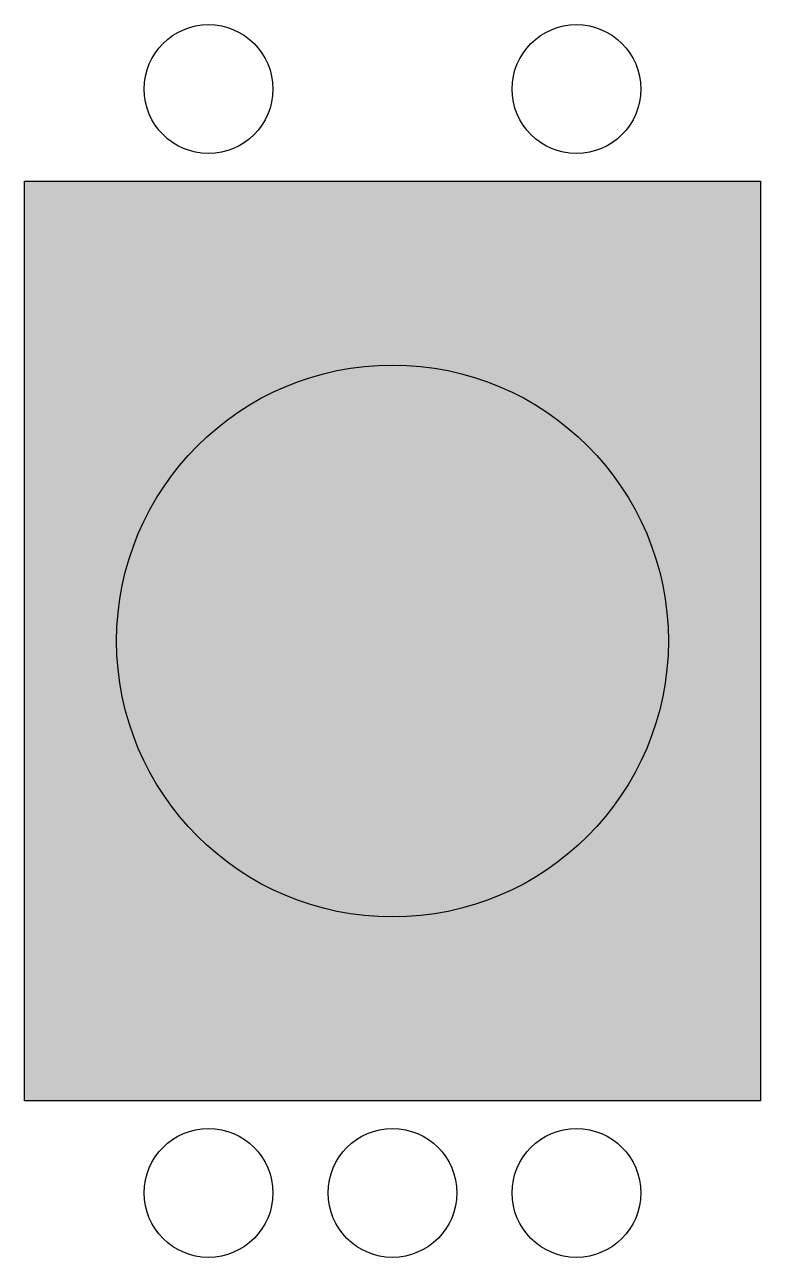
# Model space of a CAD drawing. Header units: inches. Extents: x -0.1 to 0.3, y -0.035 to 0.635.
import ezdxf

# ---------------------------------------------------------------- set-up
doc = ezdxf.new("R2010")
doc.units = ezdxf.units.IN
for name, color, linetype in [('hrany', 250, 'Continuous'), ('koty', 5, 'Continuous'), ('piny', 3, 'Continuous')]:
    doc.layers.add(name, color=color, linetype=linetype)

msp = doc.modelspace()

# ---------------------------------------------------------------- hatches: boundary and pattern name
at = {"layer": 'koty', "lineweight": -3}
h = msp.add_hatch(color=4, dxfattribs=at)
h.dxf.hatch_style = 1
h.paths.add_polyline_path([(0.3, 0.55), (-0.1, 0.55), (-0.1, 0.05), (0.3, 0.05)])
h.paths.add_polyline_path([(0.25, 0.3, -1), (-0.05, 0.3, -1)], flags=16)
h = msp.add_hatch(color=6, dxfattribs=at)
h.dxf.hatch_style = 1
h.paths.add_polyline_path([(0.25, 0.3, 1), (-0.05, 0.3, 1)])

# ---------------------------------------------------------------- linework, layer by layer
at = {"layer": 'hrany', "lineweight": -3}
msp.add_lwpolyline([(-0.1, 0.55), (0.3, 0.55), (0.3, 0.05), (-0.1, 0.05)], close=True, dxfattribs=at)
msp.add_circle((0.1, 0.3), 0.15, dxfattribs=at)
at = {"layer": 'piny', "lineweight": -3}
for centre in [(0, 0.6), (0.2, 0.6), (0, 0), (0.1, 0), (0.2, 0)]:
    msp.add_circle(centre, 0.035, dxfattribs=at)

doc.saveas('drawing.dxf')
